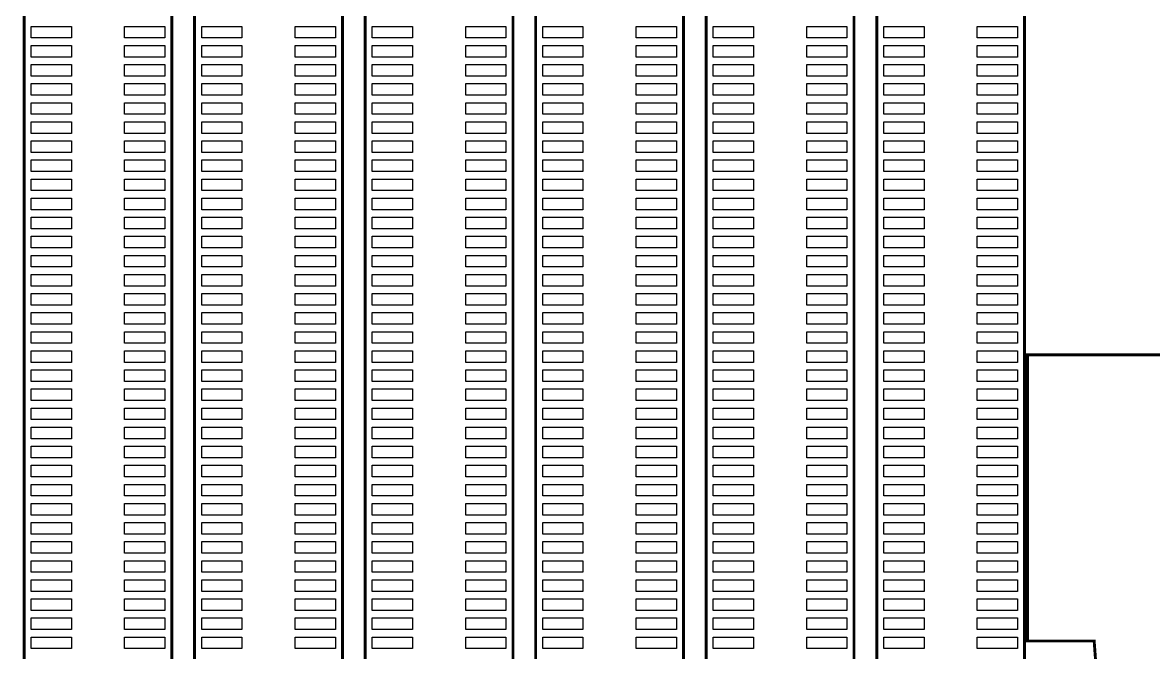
# Model space of a CAD drawing. Extents: x 0 to 344, y -1 to 330.
# Drawn here: x 127.9 to 187.1, y 250.4 to 283.4 of the extents above; entities that cross this region are included whole.
import ezdxf

# ---------------------------------------------------------------- set-up
doc = ezdxf.new("R2010")
doc.units = 0
doc.layers.add('PACKAGE_GEOMETRY_SILKSCREEN_TOP', color=3, linetype='CONTINUOUS')
doc.layers.add('PIN_TOP', color=4, linetype='CONTINUOUS')

msp = doc.modelspace()

# ---------------------------------------------------------------- linework, layer by layer
at = {"layer": 'PACKAGE_GEOMETRY_SILKSCREEN_TOP', "const_width": 0.1524}
for points in [[(127.93091, 156.878274), (135.680958, 156.878274), (135.680958, 321.878198), (127.93091, 321.878198), (127.93091, 317.480188)], [(145.810986, 156.878274), (153.561034, 156.878274), (153.561034, 321.878198), (145.810986, 321.878198), (145.810986, 318.243712)], [(169.949368, 321.878198), (163.691062, 321.878198), (163.691062, 156.878274)], [(172.6311, 156.878274), (180.381148, 156.878274), (180.381148, 321.878198), (179.632102, 321.878198)], [(163.691062, 156.878274), (171.44111, 156.878274), (171.44111, 319.062608)], [(172.6311, 318.156336), (172.6311, 156.878274)], [(127.93091, 315.683646), (127.93091, 165.259004)], [(145.810986, 313.744102), (145.810986, 156.878274)], [(154.751024, 156.878274), (162.501072, 156.878274), (162.501072, 313.743848)], [(154.751024, 313.63285), (154.751024, 156.878274)]]:
    msp.add_lwpolyline(points, dxfattribs=at)
for points in [[(136.870948, 156.878274), (144.620996, 156.878274), (144.620996, 321.878198), (136.870948, 321.878198)], [(221.410784, 283.073602), (191.03086, 283.073602), (191.03086, 265.973814), (180.530754, 265.973814), (180.530754, 250.97359), (184.030874, 250.97359), (188.190886, 193.773806), (251.790708, 193.773806), (251.790708, 283.073602)]]:
    msp.add_lwpolyline(points, close=True, dxfattribs=at)
at = {"layer": 'PIN_TOP'}
for points in [[(130.410204, 282.573476), (128.302004, 282.573476), (128.302004, 283.183076), (130.410204, 283.183076)], [(135.310118, 282.573476), (133.201918, 282.573476), (133.201918, 283.183076), (135.310118, 283.183076)], [(139.350242, 282.573476), (137.242042, 282.573476), (137.242042, 283.183076), (139.350242, 283.183076)], [(144.250156, 282.573476), (142.141956, 282.573476), (142.141956, 283.183076), (144.250156, 283.183076)], [(148.29028, 282.573476), (146.18208, 282.573476), (146.18208, 283.183076), (148.29028, 283.183076)], [(153.190194, 282.573476), (151.081994, 282.573476), (151.081994, 283.183076), (153.190194, 283.183076)], [(157.230318, 282.573476), (155.122118, 282.573476), (155.122118, 283.183076), (157.230318, 283.183076)], [(162.130232, 282.573476), (160.022032, 282.573476), (160.022032, 283.183076), (162.130232, 283.183076)], [(166.170356, 282.573476), (164.062156, 282.573476), (164.062156, 283.183076), (166.170356, 283.183076)], [(171.07027, 282.573476), (168.96207, 282.573476), (168.96207, 283.183076), (171.07027, 283.183076)], [(175.110394, 282.573476), (173.002194, 282.573476), (173.002194, 283.183076), (175.110394, 283.183076)], [(180.010308, 282.573476), (177.902108, 282.573476), (177.902108, 283.183076), (180.010308, 283.183076)], [(130.410204, 281.573478), (128.302004, 281.573478), (128.302004, 282.183078), (130.410204, 282.183078)], [(135.310118, 281.573478), (133.201918, 281.573478), (133.201918, 282.183078), (135.310118, 282.183078)], [(139.350242, 281.573478), (137.242042, 281.573478), (137.242042, 282.183078), (139.350242, 282.183078)], [(144.250156, 281.573478), (142.141956, 281.573478), (142.141956, 282.183078), (144.250156, 282.183078)], [(148.29028, 281.573478), (146.18208, 281.573478), (146.18208, 282.183078), (148.29028, 282.183078)], [(153.190194, 281.573478), (151.081994, 281.573478), (151.081994, 282.183078), (153.190194, 282.183078)], [(157.230318, 281.573478), (155.122118, 281.573478), (155.122118, 282.183078), (157.230318, 282.183078)], [(162.130232, 281.573478), (160.022032, 281.573478), (160.022032, 282.183078), (162.130232, 282.183078)], [(166.170356, 281.573478), (164.062156, 281.573478), (164.062156, 282.183078), (166.170356, 282.183078)], [(171.07027, 281.573478), (168.96207, 281.573478), (168.96207, 282.183078), (171.07027, 282.183078)], [(175.110394, 281.573478), (173.002194, 281.573478), (173.002194, 282.183078), (175.110394, 282.183078)], [(180.010308, 281.573478), (177.902108, 281.573478), (177.902108, 282.183078), (180.010308, 282.183078)], [(130.410204, 280.57348), (128.302004, 280.57348), (128.302004, 281.18308), (130.410204, 281.18308)], [(135.310118, 280.57348), (133.201918, 280.57348), (133.201918, 281.18308), (135.310118, 281.18308)], [(139.350242, 280.57348), (137.242042, 280.57348), (137.242042, 281.18308), (139.350242, 281.18308)], [(144.250156, 280.57348), (142.141956, 280.57348), (142.141956, 281.18308), (144.250156, 281.18308)], [(148.29028, 280.57348), (146.18208, 280.57348), (146.18208, 281.18308), (148.29028, 281.18308)], [(153.190194, 280.57348), (151.081994, 280.57348), (151.081994, 281.18308), (153.190194, 281.18308)], [(157.230318, 280.57348), (155.122118, 280.57348), (155.122118, 281.18308), (157.230318, 281.18308)], [(162.130232, 280.57348), (160.022032, 280.57348), (160.022032, 281.18308), (162.130232, 281.18308)], [(166.170356, 280.57348), (164.062156, 280.57348), (164.062156, 281.18308), (166.170356, 281.18308)], [(171.07027, 280.57348), (168.96207, 280.57348), (168.96207, 281.18308), (171.07027, 281.18308)], [(175.110394, 280.57348), (173.002194, 280.57348), (173.002194, 281.18308), (175.110394, 281.18308)], [(180.010308, 280.57348), (177.902108, 280.57348), (177.902108, 281.18308), (180.010308, 281.18308)], [(130.410204, 279.573482), (128.302004, 279.573482), (128.302004, 280.183082), (130.410204, 280.183082)], [(135.310118, 279.573482), (133.201918, 279.573482), (133.201918, 280.183082), (135.310118, 280.183082)], [(139.350242, 279.573482), (137.242042, 279.573482), (137.242042, 280.183082), (139.350242, 280.183082)], [(144.250156, 279.573482), (142.141956, 279.573482), (142.141956, 280.183082), (144.250156, 280.183082)], [(148.29028, 279.573482), (146.18208, 279.573482), (146.18208, 280.183082), (148.29028, 280.183082)], [(153.190194, 279.573482), (151.081994, 279.573482), (151.081994, 280.183082), (153.190194, 280.183082)], [(157.230318, 279.573482), (155.122118, 279.573482), (155.122118, 280.183082), (157.230318, 280.183082)], [(162.130232, 279.573482), (160.022032, 279.573482), (160.022032, 280.183082), (162.130232, 280.183082)], [(166.170356, 279.573482), (164.062156, 279.573482), (164.062156, 280.183082), (166.170356, 280.183082)], [(171.07027, 279.573482), (168.96207, 279.573482), (168.96207, 280.183082), (171.07027, 280.183082)], [(175.110394, 279.573482), (173.002194, 279.573482), (173.002194, 280.183082), (175.110394, 280.183082)], [(180.010308, 279.573482), (177.902108, 279.573482), (177.902108, 280.183082), (180.010308, 280.183082)], [(130.410204, 278.573484), (128.302004, 278.573484), (128.302004, 279.183084), (130.410204, 279.183084)], [(135.310118, 278.573484), (133.201918, 278.573484), (133.201918, 279.183084), (135.310118, 279.183084)], [(139.350242, 278.573484), (137.242042, 278.573484), (137.242042, 279.183084), (139.350242, 279.183084)], [(144.250156, 278.573484), (142.141956, 278.573484), (142.141956, 279.183084), (144.250156, 279.183084)], [(148.29028, 278.573484), (146.18208, 278.573484), (146.18208, 279.183084), (148.29028, 279.183084)], [(153.190194, 278.573484), (151.081994, 278.573484), (151.081994, 279.183084), (153.190194, 279.183084)], [(157.230318, 278.573484), (155.122118, 278.573484), (155.122118, 279.183084), (157.230318, 279.183084)], [(162.130232, 278.573484), (160.022032, 278.573484), (160.022032, 279.183084), (162.130232, 279.183084)], [(166.170356, 278.573484), (164.062156, 278.573484), (164.062156, 279.183084), (166.170356, 279.183084)], [(171.07027, 278.573484), (168.96207, 278.573484), (168.96207, 279.183084), (171.07027, 279.183084)], [(175.110394, 278.573484), (173.002194, 278.573484), (173.002194, 279.183084), (175.110394, 279.183084)], [(180.010308, 278.573484), (177.902108, 278.573484), (177.902108, 279.183084), (180.010308, 279.183084)], [(130.410204, 277.573486), (128.302004, 277.573486), (128.302004, 278.183086), (130.410204, 278.183086)], [(135.310118, 277.573486), (133.201918, 277.573486), (133.201918, 278.183086), (135.310118, 278.183086)], [(139.350242, 277.573486), (137.242042, 277.573486), (137.242042, 278.183086), (139.350242, 278.183086)], [(144.250156, 277.573486), (142.141956, 277.573486), (142.141956, 278.183086), (144.250156, 278.183086)], [(148.29028, 277.573486), (146.18208, 277.573486), (146.18208, 278.183086), (148.29028, 278.183086)], [(153.190194, 277.573486), (151.081994, 277.573486), (151.081994, 278.183086), (153.190194, 278.183086)], [(157.230318, 277.573486), (155.122118, 277.573486), (155.122118, 278.183086), (157.230318, 278.183086)], [(162.130232, 277.573486), (160.022032, 277.573486), (160.022032, 278.183086), (162.130232, 278.183086)], [(166.170356, 277.573486), (164.062156, 277.573486), (164.062156, 278.183086), (166.170356, 278.183086)], [(171.07027, 277.573486), (168.96207, 277.573486), (168.96207, 278.183086), (171.07027, 278.183086)], [(175.110394, 277.573486), (173.002194, 277.573486), (173.002194, 278.183086), (175.110394, 278.183086)], [(180.010308, 277.573486), (177.902108, 277.573486), (177.902108, 278.183086), (180.010308, 278.183086)], [(130.410204, 276.573488), (128.302004, 276.573488), (128.302004, 277.183088), (130.410204, 277.183088)], [(135.310118, 276.573488), (133.201918, 276.573488), (133.201918, 277.183088), (135.310118, 277.183088)], [(139.350242, 276.573488), (137.242042, 276.573488), (137.242042, 277.183088), (139.350242, 277.183088)], [(144.250156, 276.573488), (142.141956, 276.573488), (142.141956, 277.183088), (144.250156, 277.183088)], [(148.29028, 276.573488), (146.18208, 276.573488), (146.18208, 277.183088), (148.29028, 277.183088)], [(153.190194, 276.573488), (151.081994, 276.573488), (151.081994, 277.183088), (153.190194, 277.183088)], [(157.230318, 276.573488), (155.122118, 276.573488), (155.122118, 277.183088), (157.230318, 277.183088)], [(162.130232, 276.573488), (160.022032, 276.573488), (160.022032, 277.183088), (162.130232, 277.183088)], [(166.170356, 276.573488), (164.062156, 276.573488), (164.062156, 277.183088), (166.170356, 277.183088)], [(171.07027, 276.573488), (168.96207, 276.573488), (168.96207, 277.183088), (171.07027, 277.183088)], [(175.110394, 276.573488), (173.002194, 276.573488), (173.002194, 277.183088), (175.110394, 277.183088)], [(180.010308, 276.573488), (177.902108, 276.573488), (177.902108, 277.183088), (180.010308, 277.183088)], [(130.410204, 275.57349), (128.302004, 275.57349), (128.302004, 276.18309), (130.410204, 276.18309)], [(135.310118, 275.57349), (133.201918, 275.57349), (133.201918, 276.18309), (135.310118, 276.18309)], [(139.350242, 275.57349), (137.242042, 275.57349), (137.242042, 276.18309), (139.350242, 276.18309)], [(144.250156, 275.57349), (142.141956, 275.57349), (142.141956, 276.18309), (144.250156, 276.18309)], [(148.29028, 275.57349), (146.18208, 275.57349), (146.18208, 276.18309), (148.29028, 276.18309)], [(153.190194, 275.57349), (151.081994, 275.57349), (151.081994, 276.18309), (153.190194, 276.18309)], [(157.230318, 275.57349), (155.122118, 275.57349), (155.122118, 276.18309), (157.230318, 276.18309)], [(162.130232, 275.57349), (160.022032, 275.57349), (160.022032, 276.18309), (162.130232, 276.18309)], [(166.170356, 275.57349), (164.062156, 275.57349), (164.062156, 276.18309), (166.170356, 276.18309)], [(171.07027, 275.57349), (168.96207, 275.57349), (168.96207, 276.18309), (171.07027, 276.18309)], [(175.110394, 275.57349), (173.002194, 275.57349), (173.002194, 276.18309), (175.110394, 276.18309)], [(180.010308, 275.57349), (177.902108, 275.57349), (177.902108, 276.18309), (180.010308, 276.18309)], [(130.410204, 274.573492), (128.302004, 274.573492), (128.302004, 275.183092), (130.410204, 275.183092)], [(135.310118, 274.573492), (133.201918, 274.573492), (133.201918, 275.183092), (135.310118, 275.183092)], [(139.350242, 274.573492), (137.242042, 274.573492), (137.242042, 275.183092), (139.350242, 275.183092)], [(144.250156, 274.573492), (142.141956, 274.573492), (142.141956, 275.183092), (144.250156, 275.183092)], [(148.29028, 274.573492), (146.18208, 274.573492), (146.18208, 275.183092), (148.29028, 275.183092)], [(153.190194, 274.573492), (151.081994, 274.573492), (151.081994, 275.183092), (153.190194, 275.183092)], [(157.230318, 274.573492), (155.122118, 274.573492), (155.122118, 275.183092), (157.230318, 275.183092)], [(162.130232, 274.573492), (160.022032, 274.573492), (160.022032, 275.183092), (162.130232, 275.183092)], [(166.170356, 274.573492), (164.062156, 274.573492), (164.062156, 275.183092), (166.170356, 275.183092)], [(171.07027, 274.573492), (168.96207, 274.573492), (168.96207, 275.183092), (171.07027, 275.183092)], [(175.110394, 274.573492), (173.002194, 274.573492), (173.002194, 275.183092), (175.110394, 275.183092)], [(180.010308, 274.573492), (177.902108, 274.573492), (177.902108, 275.183092), (180.010308, 275.183092)], [(130.410204, 273.573494), (128.302004, 273.573494), (128.302004, 274.183094), (130.410204, 274.183094)], [(135.310118, 273.573494), (133.201918, 273.573494), (133.201918, 274.183094), (135.310118, 274.183094)], [(139.350242, 273.573494), (137.242042, 273.573494), (137.242042, 274.183094), (139.350242, 274.183094)], [(144.250156, 273.573494), (142.141956, 273.573494), (142.141956, 274.183094), (144.250156, 274.183094)], [(148.29028, 273.573494), (146.18208, 273.573494), (146.18208, 274.183094), (148.29028, 274.183094)], [(153.190194, 273.573494), (151.081994, 273.573494), (151.081994, 274.183094), (153.190194, 274.183094)], [(157.230318, 273.573494), (155.122118, 273.573494), (155.122118, 274.183094), (157.230318, 274.183094)], [(162.130232, 273.573494), (160.022032, 273.573494), (160.022032, 274.183094), (162.130232, 274.183094)], [(166.170356, 273.573494), (164.062156, 273.573494), (164.062156, 274.183094), (166.170356, 274.183094)], [(171.07027, 273.573494), (168.96207, 273.573494), (168.96207, 274.183094), (171.07027, 274.183094)], [(175.110394, 273.573494), (173.002194, 273.573494), (173.002194, 274.183094), (175.110394, 274.183094)], [(180.010308, 273.573494), (177.902108, 273.573494), (177.902108, 274.183094), (180.010308, 274.183094)], [(130.410204, 272.573496), (128.302004, 272.573496), (128.302004, 273.183096), (130.410204, 273.183096)], [(135.310118, 272.573496), (133.201918, 272.573496), (133.201918, 273.183096), (135.310118, 273.183096)], [(139.350242, 272.573496), (137.242042, 272.573496), (137.242042, 273.183096), (139.350242, 273.183096)], [(144.250156, 272.573496), (142.141956, 272.573496), (142.141956, 273.183096), (144.250156, 273.183096)], [(148.29028, 272.573496), (146.18208, 272.573496), (146.18208, 273.183096), (148.29028, 273.183096)], [(153.190194, 272.573496), (151.081994, 272.573496), (151.081994, 273.183096), (153.190194, 273.183096)], [(157.230318, 272.573496), (155.122118, 272.573496), (155.122118, 273.183096), (157.230318, 273.183096)], [(162.130232, 272.573496), (160.022032, 272.573496), (160.022032, 273.183096), (162.130232, 273.183096)], [(166.170356, 272.573496), (164.062156, 272.573496), (164.062156, 273.183096), (166.170356, 273.183096)], [(171.07027, 272.573496), (168.96207, 272.573496), (168.96207, 273.183096), (171.07027, 273.183096)], [(175.110394, 272.573496), (173.002194, 272.573496), (173.002194, 273.183096), (175.110394, 273.183096)], [(180.010308, 272.573496), (177.902108, 272.573496), (177.902108, 273.183096), (180.010308, 273.183096)], [(130.410204, 271.573498), (128.302004, 271.573498), (128.302004, 272.183098), (130.410204, 272.183098)], [(135.310118, 271.573498), (133.201918, 271.573498), (133.201918, 272.183098), (135.310118, 272.183098)], [(139.350242, 271.573498), (137.242042, 271.573498), (137.242042, 272.183098), (139.350242, 272.183098)], [(144.250156, 271.573498), (142.141956, 271.573498), (142.141956, 272.183098), (144.250156, 272.183098)], [(148.29028, 271.573498), (146.18208, 271.573498), (146.18208, 272.183098), (148.29028, 272.183098)], [(153.190194, 271.573498), (151.081994, 271.573498), (151.081994, 272.183098), (153.190194, 272.183098)], [(157.230318, 271.573498), (155.122118, 271.573498), (155.122118, 272.183098), (157.230318, 272.183098)], [(162.130232, 271.573498), (160.022032, 271.573498), (160.022032, 272.183098), (162.130232, 272.183098)], [(166.170356, 271.573498), (164.062156, 271.573498), (164.062156, 272.183098), (166.170356, 272.183098)], [(171.07027, 271.573498), (168.96207, 271.573498), (168.96207, 272.183098), (171.07027, 272.183098)], [(175.110394, 271.573498), (173.002194, 271.573498), (173.002194, 272.183098), (175.110394, 272.183098)], [(180.010308, 271.573498), (177.902108, 271.573498), (177.902108, 272.183098), (180.010308, 272.183098)], [(130.410204, 270.5735), (128.302004, 270.5735), (128.302004, 271.1831), (130.410204, 271.1831)], [(135.310118, 270.5735), (133.201918, 270.5735), (133.201918, 271.1831), (135.310118, 271.1831)], [(139.350242, 270.5735), (137.242042, 270.5735), (137.242042, 271.1831), (139.350242, 271.1831)], [(144.250156, 270.5735), (142.141956, 270.5735), (142.141956, 271.1831), (144.250156, 271.1831)], [(148.29028, 270.5735), (146.18208, 270.5735), (146.18208, 271.1831), (148.29028, 271.1831)], [(153.190194, 270.5735), (151.081994, 270.5735), (151.081994, 271.1831), (153.190194, 271.1831)], [(157.230318, 270.5735), (155.122118, 270.5735), (155.122118, 271.1831), (157.230318, 271.1831)], [(162.130232, 270.5735), (160.022032, 270.5735), (160.022032, 271.1831), (162.130232, 271.1831)], [(166.170356, 270.5735), (164.062156, 270.5735), (164.062156, 271.1831), (166.170356, 271.1831)], [(171.07027, 270.5735), (168.96207, 270.5735), (168.96207, 271.1831), (171.07027, 271.1831)], [(175.110394, 270.5735), (173.002194, 270.5735), (173.002194, 271.1831), (175.110394, 271.1831)], [(180.010308, 270.5735), (177.902108, 270.5735), (177.902108, 271.1831), (180.010308, 271.1831)], [(130.410204, 269.573502), (128.302004, 269.573502), (128.302004, 270.183102), (130.410204, 270.183102)], [(135.310118, 269.573502), (133.201918, 269.573502), (133.201918, 270.183102), (135.310118, 270.183102)], [(139.350242, 269.573502), (137.242042, 269.573502), (137.242042, 270.183102), (139.350242, 270.183102)], [(144.250156, 269.573502), (142.141956, 269.573502), (142.141956, 270.183102), (144.250156, 270.183102)], [(148.29028, 269.573502), (146.18208, 269.573502), (146.18208, 270.183102), (148.29028, 270.183102)], [(153.190194, 269.573502), (151.081994, 269.573502), (151.081994, 270.183102), (153.190194, 270.183102)], [(157.230318, 269.573502), (155.122118, 269.573502), (155.122118, 270.183102), (157.230318, 270.183102)], [(162.130232, 269.573502), (160.022032, 269.573502), (160.022032, 270.183102), (162.130232, 270.183102)], [(166.170356, 269.573502), (164.062156, 269.573502), (164.062156, 270.183102), (166.170356, 270.183102)], [(171.07027, 269.573502), (168.96207, 269.573502), (168.96207, 270.183102), (171.07027, 270.183102)], [(175.110394, 269.573502), (173.002194, 269.573502), (173.002194, 270.183102), (175.110394, 270.183102)], [(180.010308, 269.573502), (177.902108, 269.573502), (177.902108, 270.183102), (180.010308, 270.183102)], [(130.410204, 268.573504), (128.302004, 268.573504), (128.302004, 269.183104), (130.410204, 269.183104)], [(135.310118, 268.573504), (133.201918, 268.573504), (133.201918, 269.183104), (135.310118, 269.183104)], [(139.350242, 268.573504), (137.242042, 268.573504), (137.242042, 269.183104), (139.350242, 269.183104)], [(144.250156, 268.573504), (142.141956, 268.573504), (142.141956, 269.183104), (144.250156, 269.183104)], [(148.29028, 268.573504), (146.18208, 268.573504), (146.18208, 269.183104), (148.29028, 269.183104)], [(153.190194, 268.573504), (151.081994, 268.573504), (151.081994, 269.183104), (153.190194, 269.183104)], [(157.230318, 268.573504), (155.122118, 268.573504), (155.122118, 269.183104), (157.230318, 269.183104)], [(162.130232, 268.573504), (160.022032, 268.573504), (160.022032, 269.183104), (162.130232, 269.183104)], [(166.170356, 268.573504), (164.062156, 268.573504), (164.062156, 269.183104), (166.170356, 269.183104)], [(171.07027, 268.573504), (168.96207, 268.573504), (168.96207, 269.183104), (171.07027, 269.183104)], [(175.110394, 268.573504), (173.002194, 268.573504), (173.002194, 269.183104), (175.110394, 269.183104)], [(180.010308, 268.573504), (177.902108, 268.573504), (177.902108, 269.183104), (180.010308, 269.183104)], [(130.410204, 267.573506), (128.302004, 267.573506), (128.302004, 268.183106), (130.410204, 268.183106)], [(135.310118, 267.573506), (133.201918, 267.573506), (133.201918, 268.183106), (135.310118, 268.183106)], [(139.350242, 267.573506), (137.242042, 267.573506), (137.242042, 268.183106), (139.350242, 268.183106)], [(144.250156, 267.573506), (142.141956, 267.573506), (142.141956, 268.183106), (144.250156, 268.183106)], [(148.29028, 267.573506), (146.18208, 267.573506), (146.18208, 268.183106), (148.29028, 268.183106)], [(153.190194, 267.573506), (151.081994, 267.573506), (151.081994, 268.183106), (153.190194, 268.183106)], [(157.230318, 267.573506), (155.122118, 267.573506), (155.122118, 268.183106), (157.230318, 268.183106)], [(162.130232, 267.573506), (160.022032, 267.573506), (160.022032, 268.183106), (162.130232, 268.183106)], [(166.170356, 267.573506), (164.062156, 267.573506), (164.062156, 268.183106), (166.170356, 268.183106)], [(171.07027, 267.573506), (168.96207, 267.573506), (168.96207, 268.183106), (171.07027, 268.183106)], [(175.110394, 267.573506), (173.002194, 267.573506), (173.002194, 268.183106), (175.110394, 268.183106)], [(180.010308, 267.573506), (177.902108, 267.573506), (177.902108, 268.183106), (180.010308, 268.183106)], [(130.410204, 266.573508), (128.302004, 266.573508), (128.302004, 267.183108), (130.410204, 267.183108)], [(135.310118, 266.573508), (133.201918, 266.573508), (133.201918, 267.183108), (135.310118, 267.183108)], [(139.350242, 266.573508), (137.242042, 266.573508), (137.242042, 267.183108), (139.350242, 267.183108)], [(144.250156, 266.573508), (142.141956, 266.573508), (142.141956, 267.183108), (144.250156, 267.183108)], [(148.29028, 266.573508), (146.18208, 266.573508), (146.18208, 267.183108), (148.29028, 267.183108)], [(153.190194, 266.573508), (151.081994, 266.573508), (151.081994, 267.183108), (153.190194, 267.183108)], [(157.230318, 266.573508), (155.122118, 266.573508), (155.122118, 267.183108), (157.230318, 267.183108)], [(162.130232, 266.573508), (160.022032, 266.573508), (160.022032, 267.183108), (162.130232, 267.183108)], [(166.170356, 266.573508), (164.062156, 266.573508), (164.062156, 267.183108), (166.170356, 267.183108)], [(171.07027, 266.573508), (168.96207, 266.573508), (168.96207, 267.183108), (171.07027, 267.183108)], [(175.110394, 266.573508), (173.002194, 266.573508), (173.002194, 267.183108), (175.110394, 267.183108)], [(180.010308, 266.573508), (177.902108, 266.573508), (177.902108, 267.183108), (180.010308, 267.183108)], [(130.410204, 265.57351), (128.302004, 265.57351), (128.302004, 266.18311), (130.410204, 266.18311)], [(135.310118, 265.57351), (133.201918, 265.57351), (133.201918, 266.18311), (135.310118, 266.18311)], [(139.350242, 265.57351), (137.242042, 265.57351), (137.242042, 266.18311), (139.350242, 266.18311)], [(144.250156, 265.57351), (142.141956, 265.57351), (142.141956, 266.18311), (144.250156, 266.18311)], [(148.29028, 265.57351), (146.18208, 265.57351), (146.18208, 266.18311), (148.29028, 266.18311)], [(153.190194, 265.57351), (151.081994, 265.57351), (151.081994, 266.18311), (153.190194, 266.18311)], [(157.230318, 265.57351), (155.122118, 265.57351), (155.122118, 266.18311), (157.230318, 266.18311)], [(162.130232, 265.57351), (160.022032, 265.57351), (160.022032, 266.18311), (162.130232, 266.18311)], [(166.170356, 265.57351), (164.062156, 265.57351), (164.062156, 266.18311), (166.170356, 266.18311)], [(171.07027, 265.57351), (168.96207, 265.57351), (168.96207, 266.18311), (171.07027, 266.18311)], [(175.110394, 265.57351), (173.002194, 265.57351), (173.002194, 266.18311), (175.110394, 266.18311)], [(180.010308, 265.57351), (177.902108, 265.57351), (177.902108, 266.18311), (180.010308, 266.18311)], [(130.410204, 264.573512), (128.302004, 264.573512), (128.302004, 265.183112), (130.410204, 265.183112)], [(135.310118, 264.573512), (133.201918, 264.573512), (133.201918, 265.183112), (135.310118, 265.183112)], [(139.350242, 264.573512), (137.242042, 264.573512), (137.242042, 265.183112), (139.350242, 265.183112)], [(144.250156, 264.573512), (142.141956, 264.573512), (142.141956, 265.183112), (144.250156, 265.183112)], [(148.29028, 264.573512), (146.18208, 264.573512), (146.18208, 265.183112), (148.29028, 265.183112)], [(153.190194, 264.573512), (151.081994, 264.573512), (151.081994, 265.183112), (153.190194, 265.183112)], [(157.230318, 264.573512), (155.122118, 264.573512), (155.122118, 265.183112), (157.230318, 265.183112)], [(162.130232, 264.573512), (160.022032, 264.573512), (160.022032, 265.183112), (162.130232, 265.183112)], [(166.170356, 264.573512), (164.062156, 264.573512), (164.062156, 265.183112), (166.170356, 265.183112)], [(171.07027, 264.573512), (168.96207, 264.573512), (168.96207, 265.183112), (171.07027, 265.183112)], [(175.110394, 264.573512), (173.002194, 264.573512), (173.002194, 265.183112), (175.110394, 265.183112)], [(180.010308, 264.573512), (177.902108, 264.573512), (177.902108, 265.183112), (180.010308, 265.183112)], [(130.410204, 263.573514), (128.302004, 263.573514), (128.302004, 264.183114), (130.410204, 264.183114)], [(135.310118, 263.573514), (133.201918, 263.573514), (133.201918, 264.183114), (135.310118, 264.183114)], [(139.350242, 263.573514), (137.242042, 263.573514), (137.242042, 264.183114), (139.350242, 264.183114)], [(144.250156, 263.573514), (142.141956, 263.573514), (142.141956, 264.183114), (144.250156, 264.183114)], [(148.29028, 263.573514), (146.18208, 263.573514), (146.18208, 264.183114), (148.29028, 264.183114)], [(153.190194, 263.573514), (151.081994, 263.573514), (151.081994, 264.183114), (153.190194, 264.183114)], [(157.230318, 263.573514), (155.122118, 263.573514), (155.122118, 264.183114), (157.230318, 264.183114)], [(162.130232, 263.573514), (160.022032, 263.573514), (160.022032, 264.183114), (162.130232, 264.183114)], [(166.170356, 263.573514), (164.062156, 263.573514), (164.062156, 264.183114), (166.170356, 264.183114)], [(171.07027, 263.573514), (168.96207, 263.573514), (168.96207, 264.183114), (171.07027, 264.183114)], [(175.110394, 263.573514), (173.002194, 263.573514), (173.002194, 264.183114), (175.110394, 264.183114)], [(180.010308, 263.573514), (177.902108, 263.573514), (177.902108, 264.183114), (180.010308, 264.183114)], [(130.410204, 262.573516), (128.302004, 262.573516), (128.302004, 263.183116), (130.410204, 263.183116)], [(135.310118, 262.573516), (133.201918, 262.573516), (133.201918, 263.183116), (135.310118, 263.183116)], [(139.350242, 262.573516), (137.242042, 262.573516), (137.242042, 263.183116), (139.350242, 263.183116)], [(144.250156, 262.573516), (142.141956, 262.573516), (142.141956, 263.183116), (144.250156, 263.183116)], [(148.29028, 262.573516), (146.18208, 262.573516), (146.18208, 263.183116), (148.29028, 263.183116)], [(153.190194, 262.573516), (151.081994, 262.573516), (151.081994, 263.183116), (153.190194, 263.183116)], [(157.230318, 262.573516), (155.122118, 262.573516), (155.122118, 263.183116), (157.230318, 263.183116)], [(162.130232, 262.573516), (160.022032, 262.573516), (160.022032, 263.183116), (162.130232, 263.183116)], [(166.170356, 262.573516), (164.062156, 262.573516), (164.062156, 263.183116), (166.170356, 263.183116)], [(171.07027, 262.573516), (168.96207, 262.573516), (168.96207, 263.183116), (171.07027, 263.183116)], [(175.110394, 262.573516), (173.002194, 262.573516), (173.002194, 263.183116), (175.110394, 263.183116)], [(180.010308, 262.573516), (177.902108, 262.573516), (177.902108, 263.183116), (180.010308, 263.183116)], [(130.410204, 261.573518), (128.302004, 261.573518), (128.302004, 262.183118), (130.410204, 262.183118)], [(135.310118, 261.573518), (133.201918, 261.573518), (133.201918, 262.183118), (135.310118, 262.183118)], [(139.350242, 261.573518), (137.242042, 261.573518), (137.242042, 262.183118), (139.350242, 262.183118)], [(144.250156, 261.573518), (142.141956, 261.573518), (142.141956, 262.183118), (144.250156, 262.183118)], [(148.29028, 261.573518), (146.18208, 261.573518), (146.18208, 262.183118), (148.29028, 262.183118)], [(153.190194, 261.573518), (151.081994, 261.573518), (151.081994, 262.183118), (153.190194, 262.183118)], [(157.230318, 261.573518), (155.122118, 261.573518), (155.122118, 262.183118), (157.230318, 262.183118)], [(162.130232, 261.573518), (160.022032, 261.573518), (160.022032, 262.183118), (162.130232, 262.183118)], [(166.170356, 261.573518), (164.062156, 261.573518), (164.062156, 262.183118), (166.170356, 262.183118)], [(171.07027, 261.573518), (168.96207, 261.573518), (168.96207, 262.183118), (171.07027, 262.183118)], [(175.110394, 261.573518), (173.002194, 261.573518), (173.002194, 262.183118), (175.110394, 262.183118)], [(180.010308, 261.573518), (177.902108, 261.573518), (177.902108, 262.183118), (180.010308, 262.183118)], [(130.410204, 260.57352), (128.302004, 260.57352), (128.302004, 261.18312), (130.410204, 261.18312)], [(135.310118, 260.57352), (133.201918, 260.57352), (133.201918, 261.18312), (135.310118, 261.18312)], [(139.350242, 260.57352), (137.242042, 260.57352), (137.242042, 261.18312), (139.350242, 261.18312)], [(144.250156, 260.57352), (142.141956, 260.57352), (142.141956, 261.18312), (144.250156, 261.18312)], [(148.29028, 260.57352), (146.18208, 260.57352), (146.18208, 261.18312), (148.29028, 261.18312)], [(153.190194, 260.57352), (151.081994, 260.57352), (151.081994, 261.18312), (153.190194, 261.18312)], [(157.230318, 260.57352), (155.122118, 260.57352), (155.122118, 261.18312), (157.230318, 261.18312)], [(162.130232, 260.57352), (160.022032, 260.57352), (160.022032, 261.18312), (162.130232, 261.18312)], [(166.170356, 260.57352), (164.062156, 260.57352), (164.062156, 261.18312), (166.170356, 261.18312)], [(171.07027, 260.57352), (168.96207, 260.57352), (168.96207, 261.18312), (171.07027, 261.18312)], [(175.110394, 260.57352), (173.002194, 260.57352), (173.002194, 261.18312), (175.110394, 261.18312)], [(180.010308, 260.57352), (177.902108, 260.57352), (177.902108, 261.18312), (180.010308, 261.18312)], [(130.410204, 259.573522), (128.302004, 259.573522), (128.302004, 260.183122), (130.410204, 260.183122)], [(135.310118, 259.573522), (133.201918, 259.573522), (133.201918, 260.183122), (135.310118, 260.183122)], [(139.350242, 259.573522), (137.242042, 259.573522), (137.242042, 260.183122), (139.350242, 260.183122)], [(144.250156, 259.573522), (142.141956, 259.573522), (142.141956, 260.183122), (144.250156, 260.183122)], [(148.29028, 259.573522), (146.18208, 259.573522), (146.18208, 260.183122), (148.29028, 260.183122)], [(153.190194, 259.573522), (151.081994, 259.573522), (151.081994, 260.183122), (153.190194, 260.183122)], [(157.230318, 259.573522), (155.122118, 259.573522), (155.122118, 260.183122), (157.230318, 260.183122)], [(162.130232, 259.573522), (160.022032, 259.573522), (160.022032, 260.183122), (162.130232, 260.183122)], [(166.170356, 259.573522), (164.062156, 259.573522), (164.062156, 260.183122), (166.170356, 260.183122)], [(171.07027, 259.573522), (168.96207, 259.573522), (168.96207, 260.183122), (171.07027, 260.183122)], [(175.110394, 259.573522), (173.002194, 259.573522), (173.002194, 260.183122), (175.110394, 260.183122)], [(180.010308, 259.573522), (177.902108, 259.573522), (177.902108, 260.183122), (180.010308, 260.183122)], [(130.410204, 258.573524), (128.302004, 258.573524), (128.302004, 259.183124), (130.410204, 259.183124)], [(135.310118, 258.573524), (133.201918, 258.573524), (133.201918, 259.183124), (135.310118, 259.183124)], [(139.350242, 258.573524), (137.242042, 258.573524), (137.242042, 259.183124), (139.350242, 259.183124)], [(144.250156, 258.573524), (142.141956, 258.573524), (142.141956, 259.183124), (144.250156, 259.183124)], [(148.29028, 258.573524), (146.18208, 258.573524), (146.18208, 259.183124), (148.29028, 259.183124)], [(153.190194, 258.573524), (151.081994, 258.573524), (151.081994, 259.183124), (153.190194, 259.183124)], [(157.230318, 258.573524), (155.122118, 258.573524), (155.122118, 259.183124), (157.230318, 259.183124)], [(162.130232, 258.573524), (160.022032, 258.573524), (160.022032, 259.183124), (162.130232, 259.183124)], [(166.170356, 258.573524), (164.062156, 258.573524), (164.062156, 259.183124), (166.170356, 259.183124)], [(171.07027, 258.573524), (168.96207, 258.573524), (168.96207, 259.183124), (171.07027, 259.183124)], [(175.110394, 258.573524), (173.002194, 258.573524), (173.002194, 259.183124), (175.110394, 259.183124)], [(180.010308, 258.573524), (177.902108, 258.573524), (177.902108, 259.183124), (180.010308, 259.183124)], [(130.410204, 257.573526), (128.302004, 257.573526), (128.302004, 258.183126), (130.410204, 258.183126)], [(135.310118, 257.573526), (133.201918, 257.573526), (133.201918, 258.183126), (135.310118, 258.183126)], [(139.350242, 257.573526), (137.242042, 257.573526), (137.242042, 258.183126), (139.350242, 258.183126)], [(144.250156, 257.573526), (142.141956, 257.573526), (142.141956, 258.183126), (144.250156, 258.183126)], [(148.29028, 257.573526), (146.18208, 257.573526), (146.18208, 258.183126), (148.29028, 258.183126)], [(153.190194, 257.573526), (151.081994, 257.573526), (151.081994, 258.183126), (153.190194, 258.183126)], [(157.230318, 257.573526), (155.122118, 257.573526), (155.122118, 258.183126), (157.230318, 258.183126)], [(162.130232, 257.573526), (160.022032, 257.573526), (160.022032, 258.183126), (162.130232, 258.183126)], [(166.170356, 257.573526), (164.062156, 257.573526), (164.062156, 258.183126), (166.170356, 258.183126)], [(171.07027, 257.573526), (168.96207, 257.573526), (168.96207, 258.183126), (171.07027, 258.183126)], [(175.110394, 257.573526), (173.002194, 257.573526), (173.002194, 258.183126), (175.110394, 258.183126)], [(180.010308, 257.573526), (177.902108, 257.573526), (177.902108, 258.183126), (180.010308, 258.183126)], [(130.410204, 256.573528), (128.302004, 256.573528), (128.302004, 257.183128), (130.410204, 257.183128)], [(135.310118, 256.573528), (133.201918, 256.573528), (133.201918, 257.183128), (135.310118, 257.183128)], [(139.350242, 256.573528), (137.242042, 256.573528), (137.242042, 257.183128), (139.350242, 257.183128)], [(144.250156, 256.573528), (142.141956, 256.573528), (142.141956, 257.183128), (144.250156, 257.183128)], [(148.29028, 256.573528), (146.18208, 256.573528), (146.18208, 257.183128), (148.29028, 257.183128)], [(153.190194, 256.573528), (151.081994, 256.573528), (151.081994, 257.183128), (153.190194, 257.183128)], [(157.230318, 256.573528), (155.122118, 256.573528), (155.122118, 257.183128), (157.230318, 257.183128)], [(162.130232, 256.573528), (160.022032, 256.573528), (160.022032, 257.183128), (162.130232, 257.183128)], [(166.170356, 256.573528), (164.062156, 256.573528), (164.062156, 257.183128), (166.170356, 257.183128)], [(171.07027, 256.573528), (168.96207, 256.573528), (168.96207, 257.183128), (171.07027, 257.183128)], [(175.110394, 256.573528), (173.002194, 256.573528), (173.002194, 257.183128), (175.110394, 257.183128)], [(180.010308, 256.573528), (177.902108, 256.573528), (177.902108, 257.183128), (180.010308, 257.183128)], [(130.410204, 255.57353), (128.302004, 255.57353), (128.302004, 256.18313), (130.410204, 256.18313)], [(135.310118, 255.57353), (133.201918, 255.57353), (133.201918, 256.18313), (135.310118, 256.18313)], [(139.350242, 255.57353), (137.242042, 255.57353), (137.242042, 256.18313), (139.350242, 256.18313)], [(144.250156, 255.57353), (142.141956, 255.57353), (142.141956, 256.18313), (144.250156, 256.18313)], [(148.29028, 255.57353), (146.18208, 255.57353), (146.18208, 256.18313), (148.29028, 256.18313)], [(153.190194, 255.57353), (151.081994, 255.57353), (151.081994, 256.18313), (153.190194, 256.18313)], [(157.230318, 255.57353), (155.122118, 255.57353), (155.122118, 256.18313), (157.230318, 256.18313)], [(162.130232, 255.57353), (160.022032, 255.57353), (160.022032, 256.18313), (162.130232, 256.18313)], [(166.170356, 255.57353), (164.062156, 255.57353), (164.062156, 256.18313), (166.170356, 256.18313)], [(171.07027, 255.57353), (168.96207, 255.57353), (168.96207, 256.18313), (171.07027, 256.18313)], [(175.110394, 255.57353), (173.002194, 255.57353), (173.002194, 256.18313), (175.110394, 256.18313)], [(180.010308, 255.57353), (177.902108, 255.57353), (177.902108, 256.18313), (180.010308, 256.18313)], [(130.410204, 254.573532), (128.302004, 254.573532), (128.302004, 255.183132), (130.410204, 255.183132)], [(135.310118, 254.573532), (133.201918, 254.573532), (133.201918, 255.183132), (135.310118, 255.183132)], [(139.350242, 254.573532), (137.242042, 254.573532), (137.242042, 255.183132), (139.350242, 255.183132)], [(144.250156, 254.573532), (142.141956, 254.573532), (142.141956, 255.183132), (144.250156, 255.183132)], [(148.29028, 254.573532), (146.18208, 254.573532), (146.18208, 255.183132), (148.29028, 255.183132)], [(153.190194, 254.573532), (151.081994, 254.573532), (151.081994, 255.183132), (153.190194, 255.183132)], [(157.230318, 254.573532), (155.122118, 254.573532), (155.122118, 255.183132), (157.230318, 255.183132)], [(162.130232, 254.573532), (160.022032, 254.573532), (160.022032, 255.183132), (162.130232, 255.183132)], [(166.170356, 254.573532), (164.062156, 254.573532), (164.062156, 255.183132), (166.170356, 255.183132)], [(171.07027, 254.573532), (168.96207, 254.573532), (168.96207, 255.183132), (171.07027, 255.183132)], [(175.110394, 254.573532), (173.002194, 254.573532), (173.002194, 255.183132), (175.110394, 255.183132)], [(180.010308, 254.573532), (177.902108, 254.573532), (177.902108, 255.183132), (180.010308, 255.183132)], [(130.410204, 253.573534), (128.302004, 253.573534), (128.302004, 254.183134), (130.410204, 254.183134)], [(135.310118, 253.573534), (133.201918, 253.573534), (133.201918, 254.183134), (135.310118, 254.183134)], [(139.350242, 253.573534), (137.242042, 253.573534), (137.242042, 254.183134), (139.350242, 254.183134)], [(144.250156, 253.573534), (142.141956, 253.573534), (142.141956, 254.183134), (144.250156, 254.183134)], [(148.29028, 253.573534), (146.18208, 253.573534), (146.18208, 254.183134), (148.29028, 254.183134)], [(153.190194, 253.573534), (151.081994, 253.573534), (151.081994, 254.183134), (153.190194, 254.183134)], [(157.230318, 253.573534), (155.122118, 253.573534), (155.122118, 254.183134), (157.230318, 254.183134)], [(162.130232, 253.573534), (160.022032, 253.573534), (160.022032, 254.183134), (162.130232, 254.183134)], [(166.170356, 253.573534), (164.062156, 253.573534), (164.062156, 254.183134), (166.170356, 254.183134)], [(171.07027, 253.573534), (168.96207, 253.573534), (168.96207, 254.183134), (171.07027, 254.183134)], [(175.110394, 253.573534), (173.002194, 253.573534), (173.002194, 254.183134), (175.110394, 254.183134)], [(180.010308, 253.573534), (177.902108, 253.573534), (177.902108, 254.183134), (180.010308, 254.183134)], [(130.410204, 252.573536), (128.302004, 252.573536), (128.302004, 253.183136), (130.410204, 253.183136)], [(135.310118, 252.573536), (133.201918, 252.573536), (133.201918, 253.183136), (135.310118, 253.183136)], [(139.350242, 252.573536), (137.242042, 252.573536), (137.242042, 253.183136), (139.350242, 253.183136)], [(144.250156, 252.573536), (142.141956, 252.573536), (142.141956, 253.183136), (144.250156, 253.183136)], [(148.29028, 252.573536), (146.18208, 252.573536), (146.18208, 253.183136), (148.29028, 253.183136)], [(153.190194, 252.573536), (151.081994, 252.573536), (151.081994, 253.183136), (153.190194, 253.183136)], [(157.230318, 252.573536), (155.122118, 252.573536), (155.122118, 253.183136), (157.230318, 253.183136)], [(162.130232, 252.573536), (160.022032, 252.573536), (160.022032, 253.183136), (162.130232, 253.183136)], [(166.170356, 252.573536), (164.062156, 252.573536), (164.062156, 253.183136), (166.170356, 253.183136)], [(171.07027, 252.573536), (168.96207, 252.573536), (168.96207, 253.183136), (171.07027, 253.183136)], [(175.110394, 252.573536), (173.002194, 252.573536), (173.002194, 253.183136), (175.110394, 253.183136)], [(180.010308, 252.573536), (177.902108, 252.573536), (177.902108, 253.183136), (180.010308, 253.183136)], [(130.410204, 251.573538), (128.302004, 251.573538), (128.302004, 252.183138), (130.410204, 252.183138)], [(135.310118, 251.573538), (133.201918, 251.573538), (133.201918, 252.183138), (135.310118, 252.183138)], [(139.350242, 251.573538), (137.242042, 251.573538), (137.242042, 252.183138), (139.350242, 252.183138)], [(144.250156, 251.573538), (142.141956, 251.573538), (142.141956, 252.183138), (144.250156, 252.183138)], [(148.29028, 251.573538), (146.18208, 251.573538), (146.18208, 252.183138), (148.29028, 252.183138)], [(153.190194, 251.573538), (151.081994, 251.573538), (151.081994, 252.183138), (153.190194, 252.183138)], [(157.230318, 251.573538), (155.122118, 251.573538), (155.122118, 252.183138), (157.230318, 252.183138)], [(162.130232, 251.573538), (160.022032, 251.573538), (160.022032, 252.183138), (162.130232, 252.183138)], [(166.170356, 251.573538), (164.062156, 251.573538), (164.062156, 252.183138), (166.170356, 252.183138)], [(171.07027, 251.573538), (168.96207, 251.573538), (168.96207, 252.183138), (171.07027, 252.183138)], [(175.110394, 251.573538), (173.002194, 251.573538), (173.002194, 252.183138), (175.110394, 252.183138)], [(180.010308, 251.573538), (177.902108, 251.573538), (177.902108, 252.183138), (180.010308, 252.183138)], [(130.410204, 250.57354), (128.302004, 250.57354), (128.302004, 251.18314), (130.410204, 251.18314)], [(135.310118, 250.57354), (133.201918, 250.57354), (133.201918, 251.18314), (135.310118, 251.18314)], [(139.350242, 250.57354), (137.242042, 250.57354), (137.242042, 251.18314), (139.350242, 251.18314)], [(144.250156, 250.57354), (142.141956, 250.57354), (142.141956, 251.18314), (144.250156, 251.18314)], [(148.29028, 250.57354), (146.18208, 250.57354), (146.18208, 251.18314), (148.29028, 251.18314)], [(153.190194, 250.57354), (151.081994, 250.57354), (151.081994, 251.18314), (153.190194, 251.18314)], [(157.230318, 250.57354), (155.122118, 250.57354), (155.122118, 251.18314), (157.230318, 251.18314)], [(162.130232, 250.57354), (160.022032, 250.57354), (160.022032, 251.18314), (162.130232, 251.18314)], [(166.170356, 250.57354), (164.062156, 250.57354), (164.062156, 251.18314), (166.170356, 251.18314)], [(171.07027, 250.57354), (168.96207, 250.57354), (168.96207, 251.18314), (171.07027, 251.18314)], [(175.110394, 250.57354), (173.002194, 250.57354), (173.002194, 251.18314), (175.110394, 251.18314)], [(180.010308, 250.57354), (177.902108, 250.57354), (177.902108, 251.18314), (180.010308, 251.18314)]]:
    msp.add_lwpolyline(points, close=True, dxfattribs=at)

doc.saveas('drawing.dxf')
